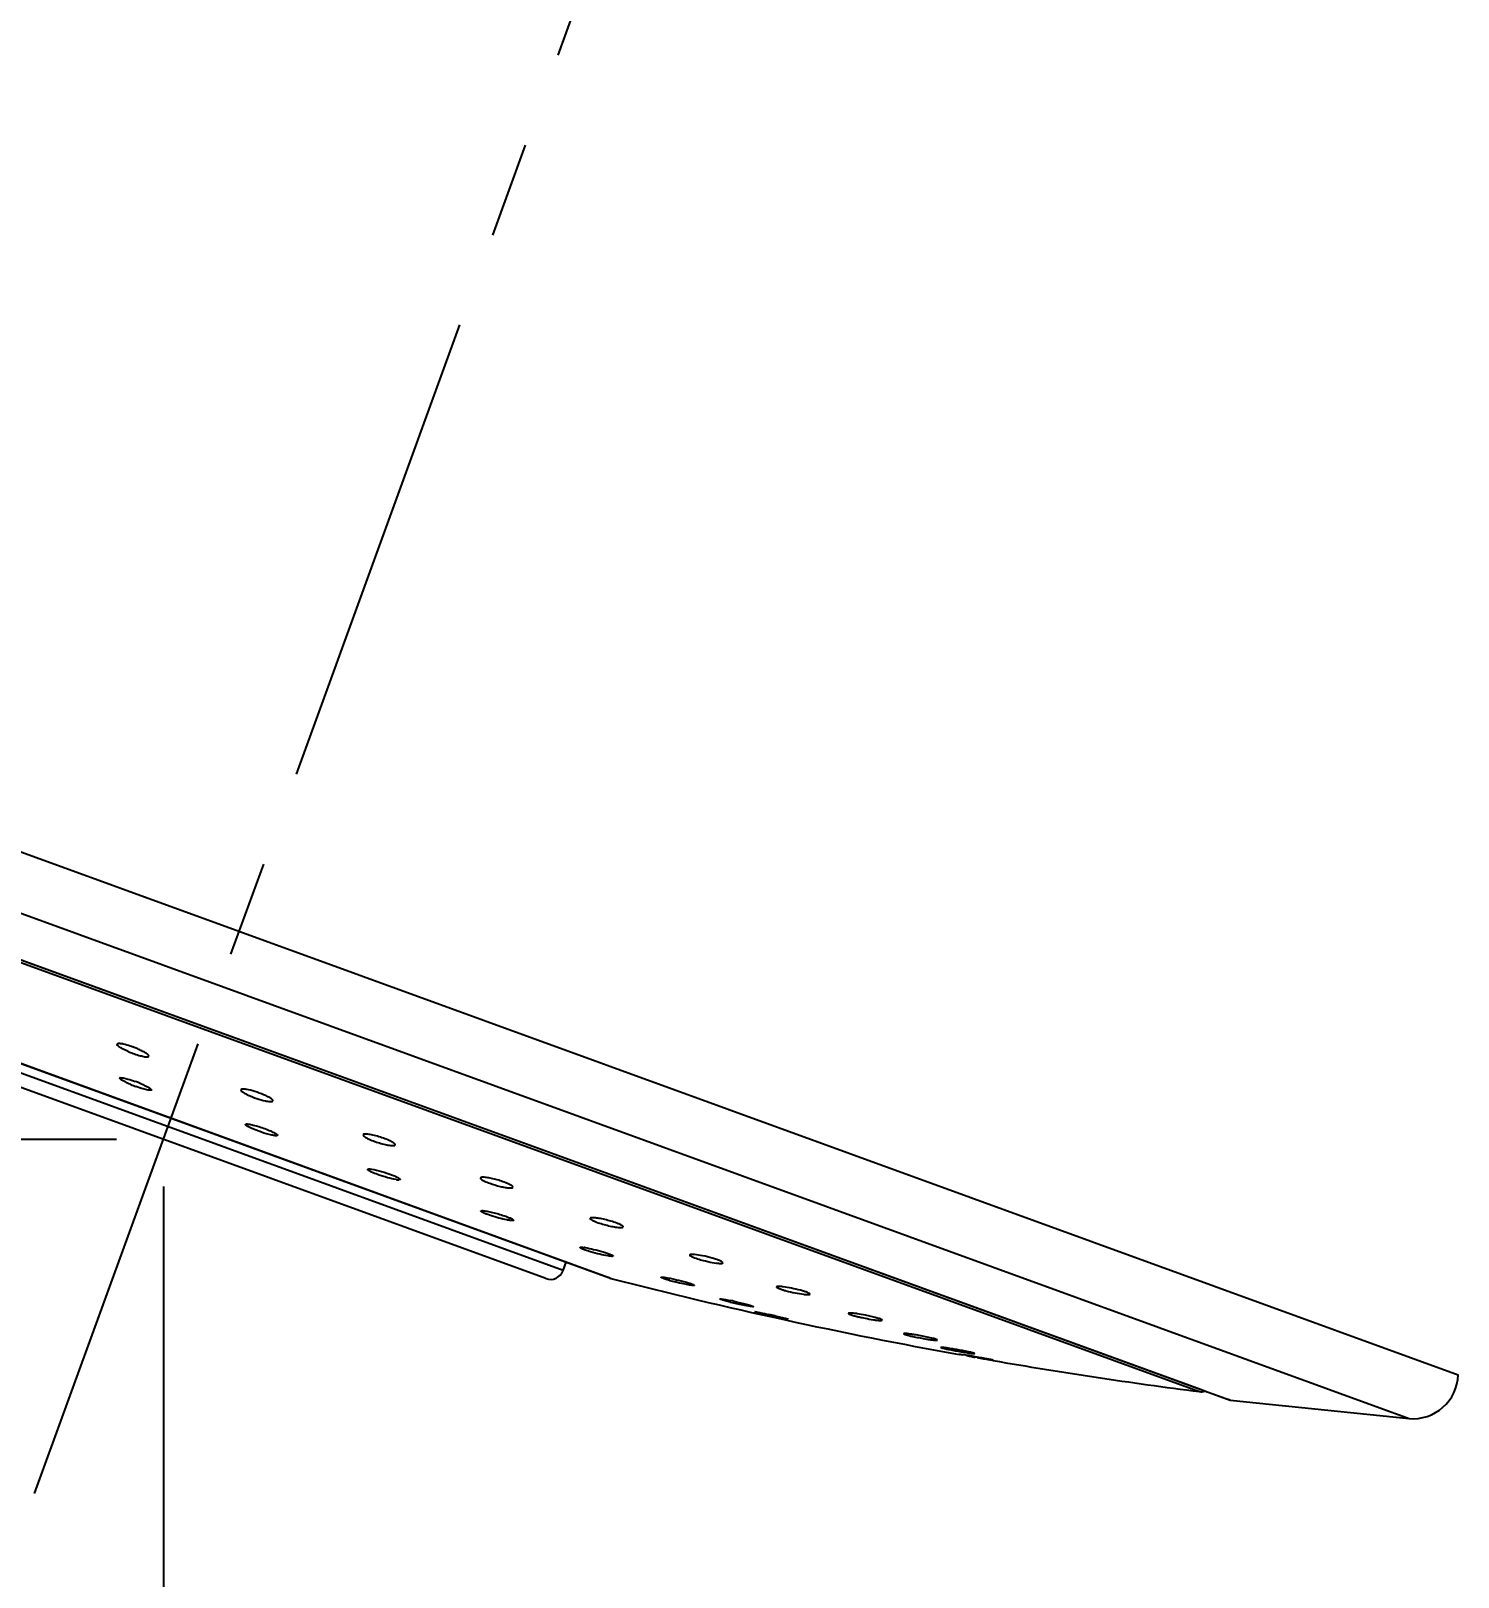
# Model space of a CAD drawing. Header units: millimetres. Extents: x 601 to 1195, y -13 to 407.
# Drawn here: x 826.95 to 845.9, y 250.88 to 271.41 of the extents above; entities that cross this region are included whole.
import ezdxf

# ---------------------------------------------------------------- set-up
doc = ezdxf.new("R2010")
doc.units = ezdxf.units.MM
doc.header["$LTSCALE"] = 0.1
doc.linetypes.add('CENTERX2', pattern=[101.6, 63.5, -12.7, 12.7, -12.7])
doc.layers.add('CENTER', color=1, linetype='CENTERX2')
doc.layers.add('DIM', color=3, linetype='Continuous')
doc.styles.get("Standard").update_dxf_attribs({"font": 'arial.ttf'})
doc.dimstyles.new('ISO-25', dxfattribs={"dimtxt": 2.5, "dimasz": 2.5, "dimexe": 1.25, "dimexo": 0.625, "dimtad": 1, "dimlfac": 1.666667, "dimtxsty": 'Standard', "dimcen": 2.5, "dimadec": 0, "dimazin": 0, "dimtfac": 1, "dimtmove": 0, "dimatfit": 3, "dimfxl": 0, "dimarcsym": 0})

# ---------------------------------------------------------------- blocks, each defined once
blk = doc.blocks.new('*D5')
at = {"layer": 'Defpoints', "color": 0}
for p in [(854.769, 328.285), (968.293, 294.134), (878.913, 263.064), (827.002, 251.996), (968.293, 42.935)]:
    blk.add_point(p, dxfattribs=at)
at = {"layer": 'DIM', "color": 0, "lineweight": -2}
blk.add_arc((968.293, 640.191), 387.573, 250.36958, 269.63042, dxfattribs=at)
at = {"layer": 'DIM', "color": 0}
for points in [[(837.946, 274.751), (838.229, 275.535), (835.735, 275.991)], [(965.795, 253.042), (965.792, 252.209), (968.293, 252.617)]]:
    blk.add_solid(points, dxfattribs=at)
at = {"layer": 'DIM', "color": 0, "insert": (901.322, 260.378), "char_height": 2.5, "attachment_point": 5, "rotation": 350}
blk.add_mtext('20°', dxfattribs=at)
blk = doc.blocks.new('*D7')
at = {"layer": 'Defpoints', "color": 0}
for p in [(813.412, 383.512), (813.412, 264.891), (1020.105, 174.299)]:
    blk.add_point(p, dxfattribs=at)
at = {"layer": 'DIM', "color": 0, "lineweight": -2}
for p, q in [((813.412, 265.516), (813.412, 384.762)), ((1020.105, 174.924), (1020.105, 384.762)), ((1017.605, 383.512), (815.912, 383.512))]:
    blk.add_line(p, q, dxfattribs=at)
at = {"layer": 'DIM', "color": 0}
for points in [[(815.912, 383.929), (815.912, 383.096), (813.412, 383.512)], [(1017.605, 383.929), (1017.605, 383.096), (1020.105, 383.512)]]:
    blk.add_solid(points, dxfattribs=at)
at = {"layer": 'DIM', "color": 0, "insert": (932.53, 385.64), "char_height": 2.5, "attachment_point": 5}
blk.add_mtext('344,49', dxfattribs=at)
blk = doc.blocks.new('*D8')
at = {"layer": 'Defpoints', "color": 0}
for p in [(828.712, 256.695), (968.293, 252.617), (968.293, 242.472)]:
    blk.add_point(p, dxfattribs=at)
at = {"layer": 'DIM', "color": 0, "lineweight": -2}
for p, q in [((828.712, 256.07), (828.712, 241.222)), ((968.293, 251.992), (968.293, 241.222)), ((831.212, 242.472), (965.793, 242.472))]:
    blk.add_line(p, q, dxfattribs=at)
at = {"layer": 'DIM', "color": 0}
for points in [[(831.212, 242.889), (831.212, 242.055), (828.712, 242.472)], [(965.793, 242.889), (965.793, 242.055), (968.293, 242.472)]]:
    blk.add_solid(points, dxfattribs=at)
at = {"layer": 'DIM', "color": 0, "insert": (898.502, 244.599), "char_height": 2.5, "attachment_point": 5}
blk.add_mtext('232,64', dxfattribs=at)
blk = doc.blocks.new('*D9')
at = {"layer": 'Defpoints', "color": 0}
for p in [(816.829, 256.695), (828.712, 256.695), (837.488, 112.512)]:
    blk.add_point(p, dxfattribs=at)
at = {"layer": 'DIM', "color": 0, "lineweight": -2}
for p, q in [((828.087, 256.695), (815.579, 256.695)), ((816.829, 115.012), (816.829, 254.195)), ((836.863, 112.512), (815.579, 112.512))]:
    blk.add_line(p, q, dxfattribs=at)
at = {"layer": 'DIM', "color": 0}
for points in [[(816.413, 254.195), (817.246, 254.195), (816.829, 256.695)], [(816.413, 115.012), (817.246, 115.012), (816.829, 112.512)]]:
    blk.add_solid(points, dxfattribs=at)
at = {"layer": 'DIM', "color": 0, "insert": (814.702, 184.604), "char_height": 2.5, "attachment_point": 5, "rotation": 90}
blk.add_mtext('240,3', dxfattribs=at)

msp = doc.modelspace()

# ---------------------------------------------------------------- linework, layer by layer
for p, q in [((813.5339, 265.3488), (845.9011, 253.5681)), ((813.6604, 264.4879), (845.2509, 252.9899)), ((842.8271, 253.2479), (815.6829, 263.1276)), ((816.0214, 262.9729), (842.4685, 253.347)), ((816.1364, 262.9674), (842.4802, 253.3791)), ((834.6512, 254.8513), (822.9767, 259.1005)), ((823.0073, 259.0885), (834.6201, 254.8618)), ((834.0176, 254.9537), (823.5279, 258.7717)), ((833.7874, 254.8476), (823.636, 258.5424)), ((828.0966, 257.9599), (828.0962, 257.957)), ((828.131, 257.5107), (828.1308, 257.5085)), ((828.5526, 257.3551), (828.5524, 257.3528)), ((829.7417, 257.358), (829.7397, 257.3549)), ((830.1629, 257.2045), (830.165, 257.2076)), ((829.8014, 256.8958), (829.8049, 256.8991)), ((829.8049, 256.8991), (829.807, 256.8998)), ((829.807, 256.8998), (829.8082, 256.9001)), ((830.2271, 256.7499), (830.2236, 256.7466)), ((831.3675, 256.764), (831.3609, 256.7582)), ((831.3705, 256.765), (831.3675, 256.764)), ((831.7807, 256.6156), (831.7839, 256.6167)), ((831.7839, 256.6167), (831.7904, 256.6225)), ((831.4238, 256.2989), (831.44, 256.304)), ((831.8537, 256.1643), (831.8374, 256.1593)), ((834.0176, 254.9537), (834.0595, 255.0658)), ((834.6346, 254.8565), (834.6512, 254.8513)), ((839.5169, 253.7996), (839.4865, 253.8049)), ((839.5181, 253.8049), (839.4876, 253.8103)), ((842.4802, 253.3791), (842.5847, 253.3411)), ((842.5847, 253.3411), (842.7691, 253.2739)), ((842.7691, 253.2739), (842.8746, 253.2355)), ((842.8746, 253.2355), (842.8349, 253.2451)), ((842.8746, 253.2355), (845.2509, 252.9899))]:
    msp.add_line(p, q)
for centre, radius, start, end in [((828.7282, 258.9954), 1.2315, 246.80229, 248.48194), ((828.7447, 259.0361), 1.2755, 248.46532, 249.99687), ((827.8692, 256.7237), 1.2763, 68.51435, 69.99937), ((827.9011, 256.8025), 1.1913, 66.06198, 68.55112), ((827.7636, 255.8901), 1.6766, 68.86418, 69.99762), ((827.7845, 255.9431), 1.6196, 67.55192, 68.87751), ((828.8998, 258.9234), 1.6226, 247.58306, 248.88315), ((828.9223, 258.9806), 1.6841, 248.87029, 249.99797), ((834.5392, 255.8718), 0.2826, 242.54279, 243.55564), ((834.4088, 255.3397), 0.3167, 86.05568, 88.35933), ((834.7856, 255.8416), 0.316, 266.06998, 268.35907), ((834.198, 254.554), 0.7144, 80.87912, 81.99568), ((835.8909, 255.4835), 0.3808, 246.02525, 247.23241), ((835.7202, 254.6891), 0.4801, 85.04196, 86.07649), ((836.1222, 255.5284), 0.4789, 265.04035, 266.09083), ((833.849, 255.0167), 0.18, 250, 339.53037), ((850.6686, 317.0211), 64.2, 255.552507, 259.778809), ((836.1673, 257.4209), 2.6998, 254.20055, 255.81295), ((837.1739, 255.4794), 0.8159, 251.48357, 252.36082), ((837.2915, 258.7522), 4.3464, 255.97228, 257.07394), ((835.3724, 250.384), 4.2615, 77.00947, 78.19137), ((837.2697, 258.6472), 4.2392, 257.04305, 258.19226), ((838.5724, 262.4608), 8.3025, 256.7654, 257.27522), ((838.8869, 263.8487), 9.7255, 257.26896, 257.73756), ((834.6831, 244.8692), 9.7243, 77.21095, 77.73875), ((839.358, 257.2393), 3.2352, 257.85621, 259.33491), ((838.1356, 250.7408), 3.4067, 79.30309, 80.72187), ((839.3903, 257.3986), 3.3978, 259.29583, 260.72144), ((840.1132, 258.6762), 4.867, 258.59343, 259.4932), ((838.2243, 248.1645), 5.8306, 79.55836, 80.25763), ((840.2904, 259.6121), 5.8196, 259.45784, 260.25653), ((841.9973, 268.0102), 14.4254, 259.52211, 259.7954), ((836.3365, 235.8846), 18.2006, 80.02988, 80.22018), ((842.6347, 271.5463), 18.0186, 259.79264, 259.9375), ((842.6107, 271.3989), 17.8692, 260.02978, 260.22418), ((850.6686, 317.0211), 64.2, 260.186602, 262.661645), ((845.3015, 253.5878), 0.6, 265.16368, 358.1177), ((842.4915, 253.5255), 0.18, 262.66164, 285.32521)]:
    msp.add_arc(centre, radius, start, end)
for points, knots in [([(828.1845, 257.8907), (828.172, 257.897), (828.1499, 257.9089), (828.122, 257.9269), (828.1043, 257.9416), (828.0964, 257.9525), (828.0962, 257.957)], [0, 0, 0, 0, 0.373526, 0.6705614, 0.8792275, 1, 1, 1, 1]), ([(828.1028, 257.9654), (828.102, 257.9651), (828.0995, 257.9639), (828.0973, 257.9617), (828.0966, 257.9599)], [0, 0, 0, 0, 0.2952903, 1, 1, 1, 1]), ([(828.1777, 257.9609), (828.1622, 257.9642), (828.141, 257.968), (828.1158, 257.9684), (828.1063, 257.9669), (828.1028, 257.9654)], [0, 0, 0, 0, 0.6284115, 0.8472203, 1, 1, 1, 1]), ([(828.3058, 257.923), (828.2944, 257.9272), (828.2523, 257.9418), (828.2095, 257.9543), (828.1777, 257.9609)], [0, 0, 0, 0, 0.2720466, 1, 1, 1, 1]), ([(828.2431, 257.8634), (828.2379, 257.8656), (828.2182, 257.8743), (828.1987, 257.8835), (828.1845, 257.8907)], [0, 0, 0, 0, 0.2616805, 1, 1, 1, 1]), ([(828.518, 257.8036), (828.5179, 257.8061), (828.5151, 257.8121), (828.5034, 257.8253), (828.4774, 257.8439), (828.4358, 257.8675), (828.4028, 257.8832), (828.3845, 257.8914)], [0, 0, 0, 0, 0.046669, 0.1155282, 0.3270984, 0.6293138, 1, 1, 1, 1]), ([(828.3084, 257.8376), (828.334, 257.8283), (828.3815, 257.8126), (828.4386, 257.7984), (828.4762, 257.7928), (828.4961, 257.7922), (828.5099, 257.7935), (828.5166, 257.7982), (828.5176, 257.8007)], [0, 0, 0, 0, 0.3756434, 0.6888328, 0.8089868, 0.9003229, 0.9621276, 1, 1, 1, 1]), ([(828.2219, 257.4494), (828.2093, 257.4553), (828.1871, 257.4664), (828.1584, 257.4826), (828.1405, 257.4954), (828.1314, 257.5044), (828.1308, 257.5085)], [0, 0, 0, 0, 0.3801922, 0.6811156, 0.888879, 1, 1, 1, 1]), ([(828.1377, 257.5149), (828.1368, 257.5147), (828.1343, 257.514), (828.1316, 257.5124), (828.131, 257.5107)], [0, 0, 0, 0, 0.3261806, 1, 1, 1, 1]), ([(828.1377, 257.5149), (828.1393, 257.5152), (828.1486, 257.5162), (828.158, 257.5151), (828.1655, 257.5141)], [0, 0, 0, 0, 0.1811763, 1, 1, 1, 1]), ([(828.1655, 257.5141), (828.1689, 257.5137), (828.1843, 257.5112), (828.1996, 257.5078), (828.2115, 257.5048)], [0, 0, 0, 0, 0.2143586, 1, 1, 1, 1]), ([(828.2115, 257.5048), (828.221, 257.5025), (828.2633, 257.4911), (828.305, 257.4772), (828.3371, 257.4655)], [0, 0, 0, 0, 0.22181, 1, 1, 1, 1]), ([(828.281, 257.4234), (828.2758, 257.4255), (828.256, 257.4338), (828.2363, 257.4426), (828.2219, 257.4494)], [0, 0, 0, 0, 0.2616754, 1, 1, 1, 1]), ([(828.4029, 257.4399), (828.4082, 257.4378), (828.4281, 257.4294), (828.4478, 257.4206), (828.4622, 257.4138)], [0, 0, 0, 0, 0.2618524, 1, 1, 1, 1]), ([(828.4721, 257.3587), (828.4627, 257.361), (828.4202, 257.3724), (828.3784, 257.3864), (828.3463, 257.3981)], [0, 0, 0, 0, 0.221652, 1, 1, 1, 1]), ([(828.4622, 257.4138), (828.4747, 257.4079), (828.4967, 257.3969), (828.5252, 257.3808), (828.5429, 257.368), (828.552, 257.3591), (828.5526, 257.3551)], [0, 0, 0, 0, 0.3802201, 0.6810511, 0.8887622, 1, 1, 1, 1]), ([(828.5179, 257.3494), (828.5146, 257.3499), (828.4992, 257.3523), (828.484, 257.3557), (828.4721, 257.3587)], [0, 0, 0, 0, 0.2144034, 1, 1, 1, 1]), ([(828.5457, 257.3487), (828.544, 257.3483), (828.5347, 257.3474), (828.5254, 257.3484), (828.5179, 257.3494)], [0, 0, 0, 0, 0.1814708, 1, 1, 1, 1]), ([(828.5524, 257.3529), (828.5522, 257.3523), (828.5507, 257.35), (828.5478, 257.3491), (828.5457, 257.3487)], [0, 0, 0, 0, 0.1965235, 1, 1, 1, 1]), ([(829.7397, 257.355), (829.7394, 257.354), (829.7388, 257.3488), (829.7423, 257.3441), (829.745, 257.341)], [0, 0, 0, 0, 0.1926668, 1, 1, 1, 1]), ([(829.745, 257.341), (829.7488, 257.3365), (829.7594, 257.3275), (829.7892, 257.3078), (829.816, 257.2944), (829.8358, 257.2852)], [0, 0, 0, 0, 0.1634738, 0.3883956, 1, 1, 1, 1]), ([(829.8396, 257.3544), (829.8201, 257.3585), (829.7935, 257.3634), (829.762, 257.3641), (829.7503, 257.3625), (829.746, 257.3606)], [0, 0, 0, 0, 0.6330923, 0.8518058, 1, 1, 1, 1]), ([(829.8358, 257.2852), (829.8731, 257.268), (829.9486, 257.2389), (830.0264, 257.2163), (830.0654, 257.2081)], [0, 0, 0, 0, 0.5078185, 1, 1, 1, 1]), ([(830.069, 257.2772), (830.0318, 257.2944), (829.9563, 257.3235), (829.8785, 257.3461), (829.8396, 257.3544)], [0, 0, 0, 0, 0.5075999, 1, 1, 1, 1]), ([(830.1597, 257.2215), (830.1559, 257.226), (830.1452, 257.235), (830.1155, 257.2547), (830.0888, 257.2681), (830.069, 257.2772)], [0, 0, 0, 0, 0.1635479, 0.3884799, 1, 1, 1, 1]), ([(830.0654, 257.2081), (830.0848, 257.2039), (830.1114, 257.1991), (830.1427, 257.1984), (830.1544, 257.2), (830.1586, 257.2019)], [0, 0, 0, 0, 0.6332182, 0.8518757, 1, 1, 1, 1]), ([(830.1649, 257.2075), (830.1653, 257.2085), (830.1658, 257.2137), (830.1624, 257.2184), (830.1597, 257.2215)], [0, 0, 0, 0, 0.1926404, 1, 1, 1, 1]), ([(829.8755, 256.8456), (829.8644, 256.8507), (829.845, 256.86), (829.8208, 256.8744), (829.8066, 256.8841), (829.8004, 256.8931), (829.8014, 256.8959)], [0, 0, 0, 0, 0.4015247, 0.7068158, 0.9042661, 1, 1, 1, 1]), ([(829.8082, 256.9001), (829.8129, 256.9012), (829.8249, 256.9012), (829.8367, 256.9), (829.8438, 256.899)], [0, 0, 0, 0, 0.3991531, 1, 1, 1, 1]), ([(829.8438, 256.899), (829.864, 256.8962), (829.9099, 256.8861), (830.0081, 256.858), (830.0852, 256.8301), (830.1359, 256.8078)], [0, 0, 0, 0, 0.1997698, 0.4581012, 1, 1, 1, 1]), ([(830.1491, 256.7532), (830.1026, 256.7632), (830.0101, 256.791), (829.9198, 256.8251), (829.8755, 256.8456)], [0, 0, 0, 0, 0.4935289, 1, 1, 1, 1]), ([(830.1359, 256.8078), (830.1494, 256.8019), (830.1729, 256.7912), (830.2027, 256.7745), (830.2198, 256.7634), (830.2282, 256.753), (830.2271, 256.7498)], [0, 0, 0, 0, 0.4005367, 0.7083056, 0.9074474, 1, 1, 1, 1]), ([(830.2236, 256.7466), (830.2205, 256.7452), (830.2115, 256.7443), (830.1865, 256.7455), (830.165, 256.7497), (830.1491, 256.7532)], [0, 0, 0, 0, 0.1361034, 0.3502016, 1, 1, 1, 1]), ([(831.3609, 256.7583), (831.3593, 256.7538), (831.3695, 256.7392), (831.3809, 256.7324), (831.389, 256.7272)], [0, 0, 0, 0, 0.3287581, 1, 1, 1, 1]), ([(831.4107, 256.7665), (831.4028, 256.7671), (831.3894, 256.7677), (831.3758, 256.7666), (831.3705, 256.765)], [0, 0, 0, 0, 0.5879645, 1, 1, 1, 1]), ([(831.389, 256.7272), (831.3927, 256.7249), (831.41, 256.7146), (831.4282, 256.7058), (831.4426, 256.6992)], [0, 0, 0, 0, 0.2135374, 1, 1, 1, 1]), ([(831.7086, 256.6815), (831.6584, 256.7042), (831.5803, 256.7312), (831.4799, 256.7566), (831.432, 256.7648), (831.4107, 256.7665)], [0, 0, 0, 0, 0.5327867, 0.7933763, 1, 1, 1, 1]), ([(831.4426, 256.6992), (831.4929, 256.6765), (831.571, 256.6495), (831.6715, 256.6241), (831.7193, 256.6159), (831.7407, 256.6142)], [0, 0, 0, 0, 0.5328173, 0.7934148, 1, 1, 1, 1]), ([(831.7622, 256.6535), (831.7586, 256.6558), (831.7412, 256.6661), (831.7231, 256.6749), (831.7086, 256.6815)], [0, 0, 0, 0, 0.2135581, 1, 1, 1, 1]), ([(831.7407, 256.6142), (831.7485, 256.6135), (831.7619, 256.6129), (831.7754, 256.6141), (831.7807, 256.6156)], [0, 0, 0, 0, 0.5879136, 1, 1, 1, 1]), ([(831.7903, 256.6224), (831.7919, 256.6269), (831.7817, 256.6415), (831.7704, 256.6483), (831.7622, 256.6535)], [0, 0, 0, 0, 0.3287616, 1, 1, 1, 1]), ([(831.4297, 256.2887), (831.4289, 256.2894), (831.4266, 256.2915), (831.4244, 256.2941), (831.4238, 256.2962)], [0, 0, 0, 0, 0.3173261, 1, 1, 1, 1]), ([(831.5554, 256.2299), (831.5282, 256.2398), (831.4914, 256.2542), (831.45, 256.2749), (831.435, 256.2841), (831.4297, 256.2887)], [0, 0, 0, 0, 0.624171, 0.8488114, 1, 1, 1, 1]), ([(831.44, 256.304), (831.4412, 256.304), (831.4464, 256.304), (831.4516, 256.3037), (831.4556, 256.3034)], [0, 0, 0, 0, 0.220376, 1, 1, 1, 1]), ([(831.4556, 256.3034), (831.4572, 256.3032), (831.4642, 256.3026), (831.4712, 256.3016), (831.4766, 256.3008)], [0, 0, 0, 0, 0.2282414, 1, 1, 1, 1]), ([(831.4766, 256.3008), (831.5205, 256.2943), (831.6133, 256.2704), (831.7042, 256.2408), (831.7518, 256.2221)], [0, 0, 0, 0, 0.4643025, 1, 1, 1, 1]), ([(831.8007, 256.1624), (831.7625, 256.1682), (831.6799, 256.1886), (831.5989, 256.2141), (831.5554, 256.2299)], [0, 0, 0, 0, 0.4554975, 1, 1, 1, 1]), ([(831.7518, 256.2221), (831.7708, 256.2147), (831.8019, 256.2015), (831.8323, 256.186), (831.8432, 256.1781)], [0, 0, 0, 0, 0.6004983, 1, 1, 1, 1]), ([(831.8007, 256.1624), (831.8043, 256.1619), (831.8165, 256.1602), (831.8288, 256.1591), (831.8374, 256.1593)], [0, 0, 0, 0, 0.2997231, 1, 1, 1, 1]), ([(831.8432, 256.1781), (831.8445, 256.1772), (831.8482, 256.1743), (831.8519, 256.171), (831.8532, 256.1681)], [0, 0, 0, 0, 0.3234588, 1, 1, 1, 1]), ([(832.9199, 256.1847), (832.9182, 256.1797), (832.9327, 256.1638), (832.9458, 256.157), (832.9559, 256.1516)], [0, 0, 0, 0, 0.3136735, 1, 1, 1, 1]), ([(832.9421, 256.1932), (832.9369, 256.1928), (832.929, 256.1921), (832.9209, 256.1874), (832.9199, 256.1847)], [0, 0, 0, 0, 0.6375058, 1, 1, 1, 1]), ([(832.9719, 256.1928), (832.969, 256.193), (832.9591, 256.1936), (832.9492, 256.1937), (832.9421, 256.1932)], [0, 0, 0, 0, 0.2853976, 1, 1, 1, 1]), ([(832.9559, 256.1516), (832.9618, 256.1484), (832.9909, 256.1338), (833.0213, 256.122), (833.0454, 256.1133)], [0, 0, 0, 0, 0.2087241, 1, 1, 1, 1]), ([(833.2563, 256.1207), (833.2073, 256.14), (833.1327, 256.163), (833.0371, 256.1845), (832.992, 256.1913), (832.9719, 256.1928)], [0, 0, 0, 0, 0.5365745, 0.7936732, 1, 1, 1, 1]), ([(833.0454, 256.1133), (833.0906, 256.0971), (833.1581, 256.0772), (833.2441, 256.0589), (833.2838, 256.0532), (833.3016, 256.0518)], [0, 0, 0, 0, 0.5454998, 0.7968672, 1, 1, 1, 1]), ([(833.3534, 256.0599), (833.3548, 256.0636), (833.3498, 256.0712), (833.3413, 256.0784), (833.3247, 256.0898), (833.2962, 256.1042), (833.2708, 256.115), (833.2563, 256.1207)], [0, 0, 0, 0, 0.0989323, 0.1848552, 0.2981837, 0.6035673, 1, 1, 1, 1]), ([(833.3016, 256.0518), (833.3044, 256.0516), (833.3143, 256.051), (833.3243, 256.0509), (833.3313, 256.0514)], [0, 0, 0, 0, 0.2853768, 1, 1, 1, 1]), ([(833.3313, 256.0514), (833.3365, 256.0518), (833.3443, 256.0526), (833.3524, 256.0571), (833.3534, 256.0599)], [0, 0, 0, 0, 0.6357513, 1, 1, 1, 1]), ([(832.9281, 255.7417), (832.9278, 255.742), (832.927, 255.7433), (832.9266, 255.745), (832.9269, 255.746)], [0, 0, 0, 0, 0.3124601, 1, 1, 1, 1]), ([(832.9269, 255.746), (832.9274, 255.7473), (832.9313, 255.7496), (832.9439, 255.751), (832.9556, 255.7502), (832.9645, 255.7493)], [0, 0, 0, 0, 0.1111837, 0.308752, 1, 1, 1, 1]), ([(833.0548, 255.6849), (833.0387, 255.6903), (833.0097, 255.7006), (832.9716, 255.7157), (832.9454, 255.7287), (832.9314, 255.7371), (832.9281, 255.7417)], [0, 0, 0, 0, 0.3638267, 0.6630842, 0.8787588, 1, 1, 1, 1]), ([(832.9797, 255.7475), (833.0012, 255.7445), (833.0488, 255.7351), (833.1483, 255.7105), (833.2258, 255.6867), (833.2765, 255.6678)], [0, 0, 0, 0, 0.211106, 0.4726441, 1, 1, 1, 1]), ([(833.2695, 255.6272), (833.2344, 255.634), (833.1623, 255.6515), (833.0912, 255.6727), (833.0548, 255.6849)], [0, 0, 0, 0, 0.4818203, 1, 1, 1, 1]), ([(833.3231, 255.6188), (833.3193, 255.6192), (833.3013, 255.6213), (833.2834, 255.6244), (833.2695, 255.6272)], [0, 0, 0, 0, 0.2132465, 1, 1, 1, 1]), ([(833.2765, 255.6678), (833.2889, 255.6631), (833.3103, 255.6548), (833.338, 255.6415), (833.3533, 255.6332), (833.3616, 255.6247), (833.3607, 255.6221)], [0, 0, 0, 0, 0.4073386, 0.7167064, 0.9134774, 1, 1, 1, 1]), ([(833.3607, 255.6221), (833.3602, 255.6207), (833.3563, 255.6185), (833.3437, 255.6171), (833.332, 255.6179), (833.3231, 255.6188)], [0, 0, 0, 0, 0.1113394, 0.3092732, 1, 1, 1, 1]), ([(834.3786, 255.6482), (834.3771, 255.6441), (834.3894, 255.6308), (834.4004, 255.6255), (834.4089, 255.621)], [0, 0, 0, 0, 0.3116314, 1, 1, 1, 1]), ([(834.4179, 255.6563), (834.4087, 255.6565), (834.3964, 255.6567), (834.3801, 255.6524), (834.3786, 255.6482)], [0, 0, 0, 0, 0.6739223, 1, 1, 1, 1]), ([(834.4134, 255.6188), (834.417, 255.617), (834.4335, 255.6092), (834.4505, 255.6023), (834.4639, 255.5973)], [0, 0, 0, 0, 0.2182901, 1, 1, 1, 1]), ([(834.7309, 255.5846), (834.6797, 255.6038), (834.601, 255.6264), (834.5001, 255.6474), (834.4521, 255.6542), (834.4306, 255.6557)], [0, 0, 0, 0, 0.5304542, 0.7910124, 1, 1, 1, 1]), ([(834.4639, 255.5973), (834.5151, 255.5781), (834.5937, 255.5556), (834.6945, 255.5345), (834.7425, 255.5278), (834.764, 255.5263)], [0, 0, 0, 0, 0.5306697, 0.7911508, 1, 1, 1, 1]), ([(834.8159, 255.5338), (834.817, 255.5369), (834.8127, 255.5434), (834.8052, 255.5493), (834.7908, 255.5588), (834.7658, 255.5708), (834.7436, 255.5798), (834.7309, 255.5846)], [0, 0, 0, 0, 0.0968401, 0.1816988, 0.2940065, 0.5992685, 1, 1, 1, 1]), ([(834.7766, 255.5257), (834.7858, 255.5255), (834.7981, 255.5253), (834.8144, 255.5296), (834.8159, 255.5338)], [0, 0, 0, 0, 0.6738864, 1, 1, 1, 1]), ([(834.2649, 255.2459), (834.2594, 255.2485), (834.253, 255.2516), (834.2438, 255.2589), (834.2447, 255.2613)], [0, 0, 0, 0, 0.7072662, 1, 1, 1, 1]), ([(834.2447, 255.2613), (834.2452, 255.2629), (834.2512, 255.2647), (834.2612, 255.2649), (834.2778, 255.264), (834.2903, 255.2624), (834.2974, 255.2614)], [0, 0, 0, 0, 0.0947608, 0.291183, 0.5959013, 1, 1, 1, 1]), ([(834.3814, 255.2045), (834.3583, 255.2114), (834.3191, 255.224), (834.2804, 255.2385), (834.2649, 255.2459)], [0, 0, 0, 0, 0.5842842, 1, 1, 1, 1]), ([(834.3112, 255.2594), (834.3491, 255.2533), (834.4292, 255.2358), (834.5084, 255.2146), (834.5501, 255.202)], [0, 0, 0, 0, 0.4678117, 1, 1, 1, 1]), ([(834.6153, 255.1486), (834.5783, 255.1545), (834.4999, 255.1716), (834.4223, 255.1922), (834.3814, 255.2045)], [0, 0, 0, 0, 0.4666448, 1, 1, 1, 1]), ([(834.5501, 255.202), (834.5687, 255.1964), (834.6017, 255.1858), (834.6431, 255.1708), (834.6686, 255.1589), (834.6797, 255.1519), (834.6823, 255.1479), (834.6818, 255.1467)], [0, 0, 0, 0, 0.4016363, 0.7168503, 0.9187417, 0.9729849, 1, 1, 1, 1]), ([(834.6818, 255.1467), (834.6811, 255.1448), (834.6733, 255.143), (834.661, 255.1431), (834.64, 255.1449), (834.6243, 255.1472), (834.6153, 255.1486)], [0, 0, 0, 0, 0.090831, 0.2878408, 0.5949993, 1, 1, 1, 1]), ([(835.7009, 255.1618), (835.6994, 255.1577), (835.7151, 255.1448), (835.7265, 255.1399), (835.7362, 255.1356)], [0, 0, 0, 0, 0.2963385, 1, 1, 1, 1]), ([(835.753, 255.1681), (835.7407, 255.169), (835.7245, 255.1695), (835.7071, 255.167), (835.7016, 255.1638), (835.7009, 255.1618)], [0, 0, 0, 0, 0.6871617, 0.8870694, 1, 1, 1, 1]), ([(835.7436, 255.1324), (835.7504, 255.1295), (835.7836, 255.1166), (835.8176, 255.1061), (835.8446, 255.0984)], [0, 0, 0, 0, 0.2098949, 1, 1, 1, 1]), ([(835.9978, 255.1203), (835.956, 255.1321), (835.8778, 255.1507), (835.7984, 255.1643), (835.7617, 255.1675)], [0, 0, 0, 0, 0.540561, 1, 1, 1, 1]), ([(835.8446, 255.0984), (835.8864, 255.0866), (835.9646, 255.068), (836.044, 255.0544), (836.0807, 255.0513)], [0, 0, 0, 0, 0.5405617, 1, 1, 1, 1]), ([(836.1415, 255.0569), (836.1431, 255.0612), (836.127, 255.0741), (836.1013, 255.0856), (836.0539, 255.1039), (836.0181, 255.1146), (835.9978, 255.1203)], [0, 0, 0, 0, 0.085398, 0.2889045, 0.6035504, 1, 1, 1, 1]), ([(836.0895, 255.0506), (836.1018, 255.0498), (836.118, 255.0492), (836.1354, 255.0518), (836.1409, 255.055), (836.1415, 255.0569)], [0, 0, 0, 0, 0.6870331, 0.8869566, 1, 1, 1, 1]), ([(835.3326, 254.8561), (835.3288, 254.8578), (835.3246, 254.8598), (835.318, 254.8644), (835.3186, 254.866)], [0, 0, 0, 0, 0.7132642, 1, 1, 1, 1]), ([(835.3186, 254.866), (835.3191, 254.8674), (835.3254, 254.8684), (835.3349, 254.8683), (835.3516, 254.8668), (835.3641, 254.8651), (835.3714, 254.864)], [0, 0, 0, 0, 0.0859601, 0.2814242, 0.5894828, 1, 1, 1, 1]), ([(835.4322, 254.8231), (835.4121, 254.8288), (835.3786, 254.8389), (835.3454, 254.8503), (835.3326, 254.8561)], [0, 0, 0, 0, 0.5981581, 1, 1, 1, 1]), ([(835.3714, 254.864), (835.3751, 254.8635), (835.3915, 254.8609), (835.4079, 254.8579), (835.4206, 254.8555)], [0, 0, 0, 0, 0.2245442, 1, 1, 1, 1]), ([(835.4206, 254.8555), (835.4335, 254.853), (835.4895, 254.8417), (835.5452, 254.8285), (835.5877, 254.8175)], [0, 0, 0, 0, 0.2301314, 1, 1, 1, 1]), ([(835.6566, 254.7695), (835.6449, 254.7717), (835.5944, 254.7819), (835.5441, 254.7936), (835.5056, 254.8034)], [0, 0, 0, 0, 0.229889, 1, 1, 1, 1]), ([(835.5877, 254.8175), (835.6109, 254.8115), (835.644, 254.8025), (835.6854, 254.7901), (835.7109, 254.7818), (835.731, 254.7747), (835.7462, 254.7682), (835.7543, 254.7644), (835.759, 254.7603), (835.7585, 254.759)], [0, 0, 0, 0, 0.3942513, 0.566103, 0.7141981, 0.8340886, 0.9224142, 0.9772307, 1, 1, 1, 1]), ([(835.7585, 254.759), (835.7582, 254.7581), (835.7551, 254.757), (835.7497, 254.7566), (835.7407, 254.7568), (835.7232, 254.7584), (835.6947, 254.7625), (835.6703, 254.7669), (835.6566, 254.7695)], [0, 0, 0, 0, 0.0271043, 0.0817579, 0.1667346, 0.2813809, 0.5941403, 1, 1, 1, 1]), ([(836.1692, 254.5535), (836.1596, 254.5562), (836.1427, 254.5611), (836.1219, 254.5676), (836.109, 254.5727), (836.1038, 254.5752), (836.1023, 254.5768), (836.1024, 254.5773)], [0, 0, 0, 0, 0.4210056, 0.7347898, 0.9282227, 0.9783533, 1, 1, 1, 1]), ([(836.1024, 254.5773), (836.1029, 254.5785), (836.1094, 254.5781), (836.1182, 254.578), (836.1353, 254.5756), (836.1478, 254.5737), (836.1551, 254.5725)], [0, 0, 0, 0, 0.0765301, 0.2713094, 0.5830491, 1, 1, 1, 1]), ([(836.1551, 254.5725), (836.1615, 254.5714), (836.1914, 254.5661), (836.2212, 254.5602), (836.2445, 254.5553)], [0, 0, 0, 0, 0.2141941, 1, 1, 1, 1]), ([(836.8532, 254.7378), (836.8525, 254.7358), (836.8579, 254.7293), (836.8694, 254.7235), (836.8896, 254.7143), (836.9055, 254.7088), (836.9148, 254.7057)], [0, 0, 0, 0, 0.0893926, 0.2822102, 0.5888737, 1, 1, 1, 1]), ([(836.9054, 254.7423), (836.8984, 254.7429), (836.886, 254.7436), (836.8698, 254.7433), (836.8595, 254.7422), (836.8538, 254.7396), (836.8532, 254.7378)], [0, 0, 0, 0, 0.3961405, 0.6973083, 0.8958261, 1, 1, 1, 1]), ([(836.9393, 254.7389), (836.9363, 254.7393), (836.925, 254.7406), (836.9137, 254.7417), (836.9054, 254.7423)], [0, 0, 0, 0, 0.2690641, 1, 1, 1, 1]), ([(836.9266, 254.7019), (836.9308, 254.7005), (836.9485, 254.695), (836.9664, 254.69), (836.9801, 254.6863)], [0, 0, 0, 0, 0.2327536, 1, 1, 1, 1]), ([(837.1697, 254.6927), (837.1303, 254.7032), (837.0539, 254.7208), (836.9766, 254.7343), (836.9393, 254.7389)], [0, 0, 0, 0, 0.5202673, 1, 1, 1, 1]), ([(836.9801, 254.6863), (837.0196, 254.6757), (837.096, 254.6581), (837.1734, 254.6446), (837.2107, 254.64)], [0, 0, 0, 0, 0.520212, 1, 1, 1, 1]), ([(837.2969, 254.6411), (837.2973, 254.6424), (837.2953, 254.6466), (837.2845, 254.6538), (837.2601, 254.6649), (837.2198, 254.6786), (837.1877, 254.6878), (837.1697, 254.6927)], [0, 0, 0, 0, 0.0296903, 0.0841921, 0.2845176, 0.598287, 1, 1, 1, 1]), ([(837.2107, 254.64), (837.2138, 254.6396), (837.2251, 254.6382), (837.2364, 254.6371), (837.2447, 254.6365)], [0, 0, 0, 0, 0.2691501, 1, 1, 1, 1]), ([(837.2447, 254.6365), (837.2518, 254.636), (837.2641, 254.6352), (837.2803, 254.6356), (837.2905, 254.6367), (837.2962, 254.6393), (837.2969, 254.6411)], [0, 0, 0, 0, 0.3960688, 0.6971897, 0.8957211, 1, 1, 1, 1]), ([(836.238, 254.5354), (836.2317, 254.537), (836.2088, 254.5428), (836.1858, 254.5489), (836.1692, 254.5535)], [0, 0, 0, 0, 0.2711384, 1, 1, 1, 1]), ([(836.3304, 254.5364), (836.3581, 254.5301), (836.3983, 254.5204), (836.4492, 254.5073), (836.4813, 254.4986), (836.5076, 254.4909), (836.5267, 254.4848), (836.5384, 254.4801), (836.5432, 254.4777), (836.5446, 254.4763), (836.5444, 254.4758)], [0, 0, 0, 0, 0.3825242, 0.5550329, 0.7062737, 0.8302023, 0.9222583, 0.9788494, 0.9935207, 1, 1, 1, 1]), ([(836.5444, 254.4758), (836.544, 254.4748), (836.5392, 254.4748), (836.5323, 254.4748), (836.5194, 254.4763), (836.5029, 254.4787), (836.4822, 254.4822), (836.4482, 254.4884), (836.4212, 254.4938), (836.4023, 254.4977)], [0, 0, 0, 0, 0.0222303, 0.0766477, 0.1635211, 0.2812664, 0.4272793, 0.5987078, 1, 1, 1, 1]), ([(836.6716, 254.3788), (836.6566, 254.3824), (836.6352, 254.3875), (836.6087, 254.3941), (836.5928, 254.3981), (836.5807, 254.4015), (836.5708, 254.4041), (836.5669, 254.406), (836.563, 254.4069), (836.5632, 254.4075)], [0, 0, 0, 0, 0.4139202, 0.5864801, 0.731836, 0.8476026, 0.9315505, 0.9824165, 1, 1, 1, 1]), ([(836.5632, 254.4075), (836.5633, 254.4078), (836.565, 254.4076), (836.5672, 254.4076), (836.5717, 254.407), (836.5805, 254.4057), (836.5954, 254.4031), (836.6082, 254.4007), (836.6155, 254.3993)], [0, 0, 0, 0, 0.0192165, 0.069241, 0.1505926, 0.2629737, 0.5773442, 1, 1, 1, 1]), ([(836.6155, 254.3993), (836.6247, 254.3975), (836.6691, 254.3887), (836.7133, 254.3793), (836.7482, 254.3717)], [0, 0, 0, 0, 0.2081426, 1, 1, 1, 1]), ([(836.8357, 254.3523), (836.8584, 254.3471), (836.891, 254.3396), (836.9321, 254.3298), (836.9573, 254.3236), (836.9776, 254.3184), (836.9913, 254.3147), (836.9991, 254.3123), (837.0032, 254.311), (837.005, 254.3102), (837.0064, 254.3096), (837.0063, 254.3093)], [0, 0, 0, 0, 0.3972962, 0.5699194, 0.7186491, 0.8390268, 0.92744, 0.9589102, 0.9815206, 0.9951028, 1, 1, 1, 1]), ([(837.8071, 254.3865), (837.8065, 254.385), (837.8114, 254.3802), (837.8206, 254.376), (837.8373, 254.3691), (837.8503, 254.365), (837.858, 254.3626)], [0, 0, 0, 0, 0.0835953, 0.2747965, 0.5829475, 1, 1, 1, 1]), ([(837.8594, 254.3888), (837.8523, 254.3894), (837.8399, 254.3903), (837.8234, 254.3906), (837.8136, 254.3899), (837.8076, 254.3881), (837.8071, 254.3865)], [0, 0, 0, 0, 0.403646, 0.7086218, 0.9057666, 1, 1, 1, 1]), ([(837.858, 254.3626), (837.8623, 254.3613), (837.8816, 254.3555), (837.9012, 254.3502), (837.9164, 254.3464)], [0, 0, 0, 0, 0.2229094, 1, 1, 1, 1]), ([(837.9216, 254.3811), (837.9158, 254.382), (837.8952, 254.3849), (837.8745, 254.3874), (837.8594, 254.3888)], [0, 0, 0, 0, 0.2775498, 1, 1, 1, 1]), ([(838.0722, 254.3535), (838.0593, 254.3562), (838.0093, 254.3666), (837.959, 254.3756), (837.9216, 254.3811)], [0, 0, 0, 0, 0.2585108, 1, 1, 1, 1]), ([(838.2532, 254.2966), (838.2537, 254.298), (838.2491, 254.3027), (838.2402, 254.3068), (838.2242, 254.3135), (838.1922, 254.3238), (838.1408, 254.3379), (838.0966, 254.3482), (838.0722, 254.3535)], [0, 0, 0, 0, 0.0243227, 0.0794822, 0.168362, 0.2887879, 0.6089903, 1, 1, 1, 1]), ([(837.0063, 254.3093), (837.0062, 254.309), (837.0045, 254.3091), (837.0022, 254.3091), (836.9976, 254.3098), (836.9887, 254.3111), (836.9735, 254.3138), (836.9513, 254.3179), (836.924, 254.3234), (836.8925, 254.3298), (836.8578, 254.3371), (836.8337, 254.3423), (836.8213, 254.345)], [0, 0, 0, 0, 0.0054948, 0.0198064, 0.0431763, 0.0754399, 0.1652989, 0.2865645, 0.4355627, 0.607926, 0.7983499, 1, 1, 1, 1]), ([(837.9164, 254.3464), (837.9221, 254.3449), (837.946, 254.339), (837.9699, 254.3335), (837.9883, 254.3296)], [0, 0, 0, 0, 0.2380464, 1, 1, 1, 1]), ([(837.9883, 254.3296), (838.0011, 254.3268), (838.0511, 254.3164), (838.1013, 254.3074), (838.1387, 254.3019)], [0, 0, 0, 0, 0.2585321, 1, 1, 1, 1]), ([(838.1387, 254.3019), (838.1445, 254.3011), (838.1651, 254.2981), (838.1859, 254.2956), (838.201, 254.2943)], [0, 0, 0, 0, 0.2776326, 1, 1, 1, 1]), ([(838.201, 254.2943), (838.2081, 254.2937), (838.2205, 254.2927), (838.2369, 254.2925), (838.2467, 254.2932), (838.2526, 254.295), (838.2532, 254.2966)], [0, 0, 0, 0, 0.4035963, 0.7085341, 0.9056838, 1, 1, 1, 1]), ([(838.5397, 254.1165), (838.5391, 254.1149), (838.5474, 254.1107), (838.5581, 254.1065), (838.5811, 254.0995), (838.5979, 254.0951), (838.6078, 254.0926)], [0, 0, 0, 0, 0.0724964, 0.2658654, 0.5794265, 1, 1, 1, 1]), ([(838.5921, 254.1159), (838.5849, 254.1167), (838.5724, 254.1179), (838.5557, 254.119), (838.5464, 254.1186), (838.5402, 254.1179), (838.5397, 254.1165)], [0, 0, 0, 0, 0.4110493, 0.7201373, 0.9162358, 1, 1, 1, 1]), ([(838.6848, 254.1029), (838.6761, 254.1043), (838.6453, 254.1092), (838.6143, 254.1135), (838.5921, 254.1159)], [0, 0, 0, 0, 0.2824322, 1, 1, 1, 1]), ([(838.6078, 254.0926), (838.613, 254.0913), (838.6362, 254.0856), (838.6594, 254.0804), (838.6774, 254.0765)], [0, 0, 0, 0, 0.2270422, 1, 1, 1, 1]), ([(838.9877, 254.0318), (838.9883, 254.0333), (838.9807, 254.0373), (838.9707, 254.0412), (838.9497, 254.0478), (838.9231, 254.0549), (838.8898, 254.063), (838.8376, 254.0746), (838.7963, 254.0829), (838.7679, 254.0883)], [0, 0, 0, 0, 0.0215309, 0.0784275, 0.1708273, 0.2952483, 0.4468114, 0.619326, 1, 1, 1, 1]), ([(838.8425, 254.0453), (838.8512, 254.0439), (838.8821, 254.0391), (838.9131, 254.0347), (838.9354, 254.0323)], [0, 0, 0, 0, 0.2825117, 1, 1, 1, 1]), ([(838.9354, 254.0323), (838.9426, 254.0315), (838.955, 254.0303), (838.9717, 254.0293), (838.981, 254.0297), (838.9872, 254.0304), (838.9877, 254.0318)], [0, 0, 0, 0, 0.4110084, 0.7200643, 0.916169, 1, 1, 1, 1]), ([(839.0336, 253.9344), (839.0334, 253.9337), (839.0372, 253.9321), (839.0418, 253.9303), (839.0523, 253.9273), (839.0655, 253.9239), (839.0827, 253.9198), (839.1113, 253.9134), (839.1344, 253.9086), (839.1507, 253.9053)], [0, 0, 0, 0, 0.0186439, 0.0698248, 0.1541232, 0.2703374, 0.4160277, 0.5885238, 1, 1, 1, 1]), ([(839.0859, 253.9306), (839.0786, 253.9316), (839.0659, 253.9332), (839.0511, 253.9347), (839.0423, 253.9352), (839.0379, 253.9353), (839.0353, 253.9351), (839.0338, 253.9348), (839.0336, 253.9344)], [0, 0, 0, 0, 0.4179003, 0.7301877, 0.8426474, 0.9248359, 0.9767185, 1, 1, 1, 1]), ([(839.211, 253.9111), (839.1992, 253.9131), (839.1575, 253.9201), (839.1159, 253.9266), (839.0859, 253.9306)], [0, 0, 0, 0, 0.2842337, 1, 1, 1, 1]), ([(839.2773, 253.8447), (839.2774, 253.845), (839.2791, 253.8445), (839.2812, 253.8447), (839.2857, 253.8439), (839.2914, 253.8432), (839.2989, 253.8421), (839.3116, 253.8401), (839.322, 253.8385), (839.3293, 253.8373)], [0, 0, 0, 0, 0.0175497, 0.0670601, 0.1482982, 0.2607686, 0.4038103, 0.5759164, 1, 1, 1, 1]), ([(839.4829, 253.8532), (839.4831, 253.8536), (839.4816, 253.8547), (839.4792, 253.8556), (839.4744, 253.8574), (839.4648, 253.8602), (839.4482, 253.8645), (839.4237, 253.8701), (839.3936, 253.8766), (839.3454, 253.8865), (839.3074, 253.8938), (839.281, 253.8986)], [0, 0, 0, 0, 0.0057043, 0.0198319, 0.0431274, 0.0755398, 0.1664288, 0.2893728, 0.4398616, 0.6125521, 1, 1, 1, 1]), ([(839.3056, 253.8765), (839.3174, 253.8745), (839.359, 253.8675), (839.4008, 253.8609), (839.4308, 253.857)], [0, 0, 0, 0, 0.2843084, 1, 1, 1, 1]), ([(839.4281, 253.8207), (839.4188, 253.8223), (839.3859, 253.8279), (839.3529, 253.8334), (839.3293, 253.8373)], [0, 0, 0, 0, 0.2825341, 1, 1, 1, 1]), ([(839.4308, 253.857), (839.438, 253.856), (839.4507, 253.8544), (839.4655, 253.8529), (839.4742, 253.8524), (839.4787, 253.8523), (839.4812, 253.8525), (839.4828, 253.8528), (839.4829, 253.8532)], [0, 0, 0, 0, 0.4183158, 0.7303508, 0.8426632, 0.9248805, 0.9767887, 1, 1, 1, 1]), ([(839.7273, 253.7652), (839.7274, 253.7655), (839.7251, 253.7657), (839.7231, 253.7667), (839.7177, 253.7676), (839.7111, 253.7691), (839.7024, 253.7709), (839.6874, 253.7739), (839.6648, 253.7782), (839.6336, 253.784), (839.5979, 253.7906), (839.5589, 253.7976), (839.5319, 253.8025), (839.5181, 253.8049)], [0, 0, 0, 0, 0.0047397, 0.0189912, 0.0426203, 0.075373, 0.1169872, 0.1671424, 0.2908174, 0.4415722, 0.6140759, 0.8024595, 1, 1, 1, 1]), ([(839.5767, 253.7892), (839.586, 253.7876), (839.6188, 253.7819), (839.6518, 253.7764), (839.6754, 253.7726)], [0, 0, 0, 0, 0.2825971, 1, 1, 1, 1]), ([(839.6754, 253.7726), (839.6827, 253.7714), (839.693, 253.7698), (839.7057, 253.7678), (839.7132, 253.7667), (839.7189, 253.766), (839.7234, 253.7652), (839.7255, 253.7654), (839.7271, 253.7649), (839.7273, 253.7652)], [0, 0, 0, 0, 0.4235007, 0.5955939, 0.7388963, 0.8516769, 0.932918, 0.9823525, 1, 1, 1, 1])]:
    msp.add_open_spline(points, degree=3, knots=knots)
for points in [[(828.5176, 257.8007), (828.5179, 257.8017), (828.518, 257.8027), (828.518, 257.8036)], [(829.746, 257.3606), (829.7445, 257.36), (829.743, 257.3591), (829.7417, 257.358)], [(830.1586, 257.2019), (830.1602, 257.2025), (830.1617, 257.2034), (830.1629, 257.2045)], [(831.4238, 256.2962), (831.4235, 256.297), (831.4234, 256.298), (831.4238, 256.2989)], [(831.8532, 256.1681), (831.8538, 256.1669), (831.8541, 256.1655), (831.8537, 256.1643)], [(832.9645, 255.7493), (832.9696, 255.7488), (832.9747, 255.7482), (832.9797, 255.7475)]]:
    msp.add_open_spline(points, degree=3)
at = {"layer": 'CENTER'}
msp.add_line((827.002, 251.9963), (854.7687, 328.2846), dxfattribs=at)

# ---------------------------------------------------------------- dimensions: what is measured, and where the dimension line sits
at = {"layer": 'DIM'}
dim = msp.add_linear_dim(base=(813.4123, 383.5122), p1=(1020.1049, 174.2992), p2=(813.4123, 264.8912), dimstyle='ISO-25', dxfattribs=at)
dim.commit()
dim.dimension.update_dxf_attribs({"geometry": '*D7', "text_midpoint": (932.5298, 383.5122), "dimtype": 160})
dim = msp.add_angular_dim_2l(base=(878.9126, 263.0644), line1=((968.2931, 294.1343), (968.2931, 42.935)), line2=((827.002, 251.9963), (854.7687, 328.2846)), dimstyle='ISO-25', dxfattribs=at)
dim.commit()
dim.dimension.update_dxf_attribs({"geometry": '*D5', "text_midpoint": (901.3219, 260.3779)})
dim = msp.add_linear_dim(base=(816.8293, 256.695), p1=(837.4876, 112.5121), p2=(828.7117, 256.695), angle=90, dimstyle='ISO-25', dxfattribs=at)
dim.commit()
dim.dimension.update_dxf_attribs({"geometry": '*D9', "text_midpoint": (814.7019, 184.6035)})
dim = msp.add_linear_dim(base=(968.2931, 242.472), p1=(828.7117, 256.695), p2=(968.2931, 252.6173), dimstyle='ISO-25', dxfattribs=at)
dim.commit()
dim.dimension.update_dxf_attribs({"geometry": '*D8', "text_midpoint": (898.5024, 244.5993)})

doc.saveas('drawing.dxf')
